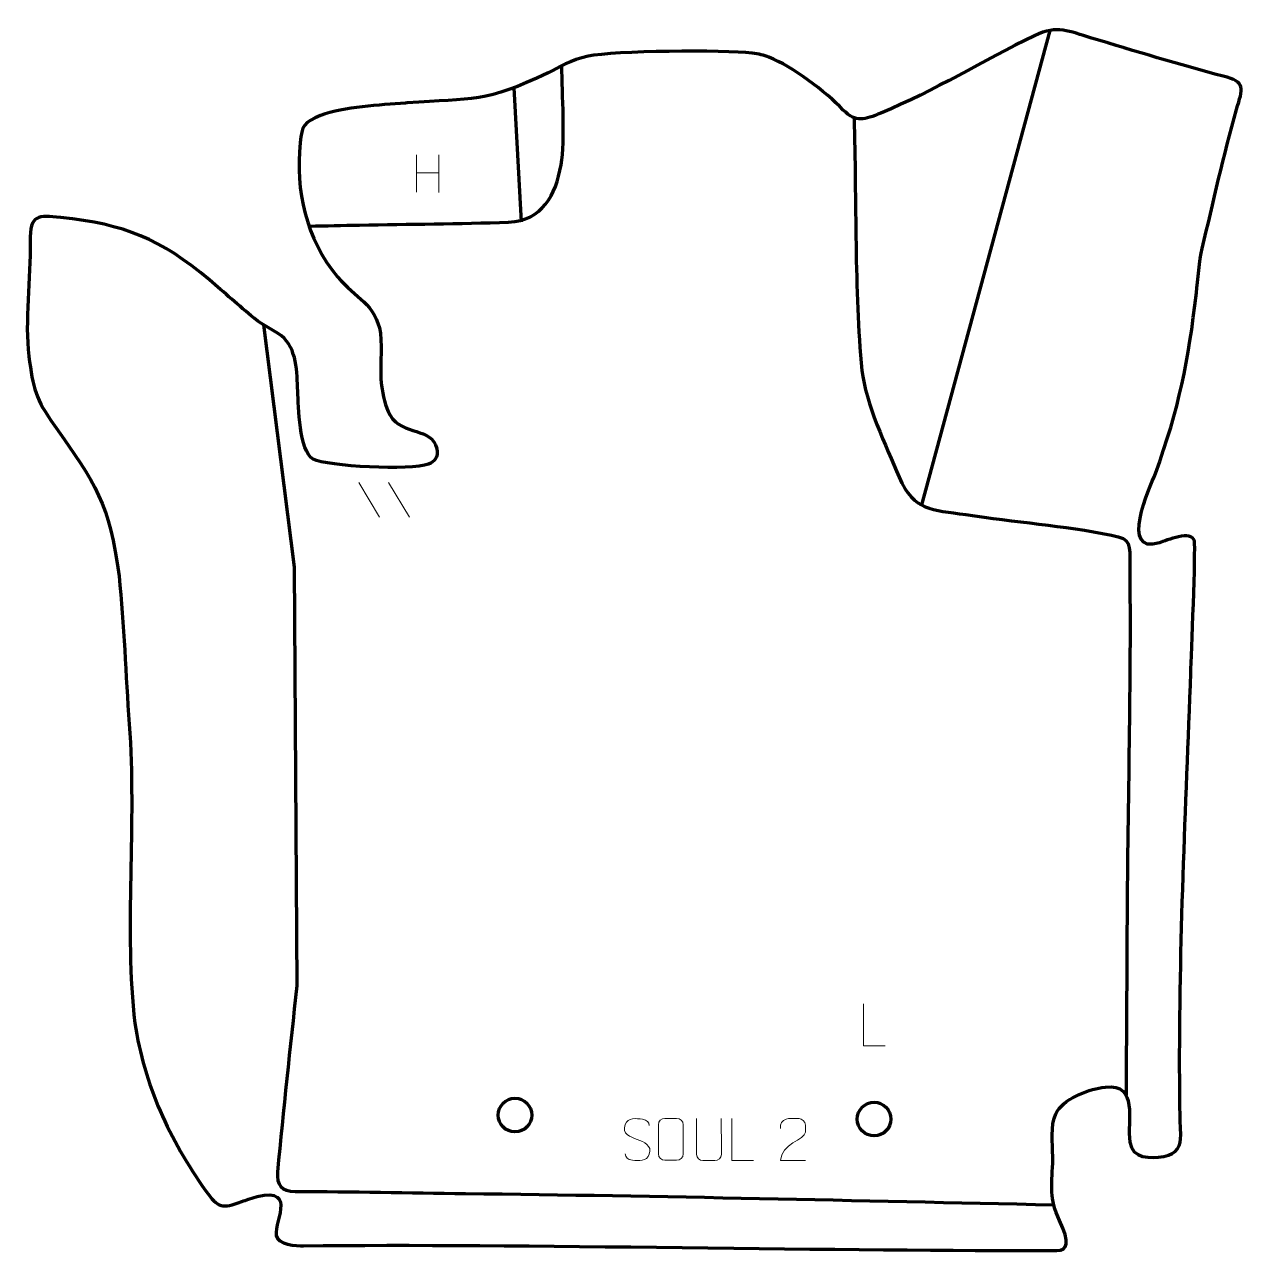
# Model space of a CAD drawing. Header units: millimetres. Extents: x -662 to 65, y 39 to 769.
import ezdxf

# ---------------------------------------------------------------- set-up
doc = ezdxf.new("R2010")
doc.units = ezdxf.units.MM
doc.header["$MEASUREMENT"] = 0
doc.layers.add('layer 1', color=7, linetype='Continuous', plot=False)
doc.layers.add('layer 2', color=7, linetype='Continuous')
doc.layers.add('layer 3', color=7, linetype='Continuous')

msp = doc.modelspace()

# ---------------------------------------------------------------- linework, layer by layer
at = {"layer": 'layer 1', "color": 250, "lineweight": 9}
for points in [[(-428.6821, 691.1206), (-428.6821, 691.1206), (-428.6821, 668.9279), (-428.6821, 668.9279)], [(-415.5664, 691.1206), (-415.5664, 691.1206), (-415.5664, 668.7703), (-415.5664, 668.7703)], [(-428.6646, 680.4782), (-428.6646, 680.4782), (-415.5664, 680.4782), (-415.5664, 680.4782)], [(-463.0635, 496.2313), (-463.0635, 496.2313), (-450.6992, 475.687), (-450.6992, 475.687)], [(-445.3336, 496.2313), (-445.3336, 496.2313), (-432.9693, 475.687), (-432.9693, 475.687)]]:
    msp.add_open_spline(points, degree=3, dxfattribs=at)
for points, knots in [([(-150.0078, 161.3619), (-150.0078, 161.3619), (-162.9569, 161.3619), (-162.9569, 161.3619), (-162.9569, 161.3619), (-162.9569, 161.3619), (-162.9569, 186.3155), (-162.9569, 186.3155)], [0, 0, 0, 0, 0.33333333, 0.33333333, 0.33333333, 0.33333333, 1, 1, 1, 1]), ([(-297.5387, 105.7205), (-301.787, 107.1909), (-306.6951, 108.9867), (-304.69, 114.507), (-304.69, 114.507), (-303.1865, 118.6469), (-297.9729, 118.2584), (-294.3693, 117.6573), (-294.3693, 117.6573), (-291.5087, 117.1801), (-290.644, 115.9669), (-290.3334, 113.8828)], [0, 0, 0, 0, 0.25, 0.25, 0.25, 0.25, 0.5, 0.5, 0.5, 0.5, 1, 1, 1, 1]), ([(-281.0583, 118.1969), (-278.7326, 118.1969), (-276.4065, 118.1969), (-274.0804, 118.1969), (-274.0804, 118.1969), (-272.1338, 118.2325), (-270.1424, 116.7409), (-270.1157, 114.3033), (-270.1157, 114.3033), (-270.1161, 108.5564), (-270.1161, 102.8091), (-270.1157, 97.0614), (-270.1157, 97.0614), (-270.2555, 94.738), (-271.9327, 93.2584), (-274.0804, 93.2476), (-274.0804, 93.2476), (-276.4123, 93.248), (-278.7442, 93.248), (-281.0757, 93.2476), (-281.0757, 93.2476), (-283.0007, 93.1422), (-284.9728, 95.0267), (-284.9616, 97.044), (-284.9616, 97.044), (-284.9613, 102.8141), (-284.9613, 108.5838), (-284.9616, 114.3531), (-284.9616, 114.3531), (-284.9574, 116.4912), (-283.2107, 118.2104), (-281.0583, 118.1969)], [0, 0, 0, 0, 0.11111111, 0.11111111, 0.11111111, 0.11111111, 0.22222222, 0.22222222, 0.22222222, 0.22222222, 0.33333333, 0.33333333, 0.33333333, 0.33333333, 0.44444444, 0.44444444, 0.44444444, 0.44444444, 0.55555556, 0.55555556, 0.55555556, 0.55555556, 0.66666667, 0.66666667, 0.66666667, 0.66666667, 0.77777778, 0.77777778, 0.77777778, 0.77777778, 1, 1, 1, 1]), ([(-247.5475, 118.0279), (-247.5479, 112.4884), (-247.4521, 102.2866), (-247.4517, 96.7462), (-247.4517, 96.7462), (-247.5915, 94.5067), (-249.2687, 93.0805), (-251.4164, 93.07), (-251.4164, 93.07), (-253.7483, 93.0704), (-256.0802, 93.0704), (-258.4117, 93.07), (-258.4117, 93.07), (-260.3367, 92.9685), (-262.3088, 94.785), (-262.2976, 96.7295), (-262.2976, 96.7295), (-262.2973, 102.2914), (-262.2019, 112.4668), (-262.2023, 118.0279)], [0, 0, 0, 0, 0.16666667, 0.16666667, 0.16666667, 0.16666667, 0.33333333, 0.33333333, 0.33333333, 0.33333333, 0.5, 0.5, 0.5, 0.5, 0.66666667, 0.66666667, 0.66666667, 0.66666667, 1, 1, 1, 1]), ([(-228.4002, 93.0701), (-228.4002, 93.0701), (-241.3493, 93.0701), (-241.3493, 93.0701), (-241.3493, 93.0701), (-241.3493, 93.0701), (-241.3493, 118.0237), (-241.3493, 118.0237)], [0, 0, 0, 0, 0.33333333, 0.33333333, 0.33333333, 0.33333333, 1, 1, 1, 1]), ([(-197.5033, 93.0598), (-202.4177, 93.0601), (-207.3321, 93.0601), (-212.2462, 93.0598), (-212.2462, 93.0598), (-212.2462, 102.9921), (-197.5952, 105.6333), (-197.5033, 109.9436), (-197.5033, 109.9436), (-197.5036, 111.3677), (-197.5036, 112.7914), (-197.5033, 114.2147), (-197.5033, 114.2147), (-197.5202, 116.2918), (-199.643, 118.0166), (-201.314, 118.0339), (-201.314, 118.0339), (-203.3872, 118.0335), (-205.4601, 118.0335), (-207.5325, 118.0339), (-207.5325, 118.0339), (-209.3546, 118.0504), (-212.1793, 116.2583), (-212.2462, 114.1647), (-212.2462, 114.1647), (-212.2462, 114.1647), (-212.2462, 112.1099), (-212.2462, 112.1099)], [0, 0, 0, 0, 0.125, 0.125, 0.125, 0.125, 0.25, 0.25, 0.25, 0.25, 0.375, 0.375, 0.375, 0.375, 0.5, 0.5, 0.5, 0.5, 0.625, 0.625, 0.625, 0.625, 0.75, 0.75, 0.75, 0.75, 1, 1, 1, 1]), ([(-297.5387, 105.7204), (-293.5201, 104.0737), (-288.4906, 102.1854), (-290.3246, 96.8251), (-290.3246, 96.8251), (-291.7844, 92.5587), (-296.6952, 92.8154), (-300.4213, 93.3701), (-300.4213, 93.3701), (-303.1713, 93.7799), (-304.3922, 94.9934), (-304.7702, 97.1056)], [0, 0, 0, 0, 0.25, 0.25, 0.25, 0.25, 0.5, 0.5, 0.5, 0.5, 1, 1, 1, 1])]:
    msp.add_open_spline(points, degree=3, knots=knots, dxfattribs=at)
at = {"layer": 'layer 2', "color": 142, "lineweight": 200}
for centre in [(-370.1956, 120.1486), (-156.677, 117.7676)]:
    msp.add_ellipse(centre, major_axis=(0, 10), ratio=1, dxfattribs=at)
at = {"layer": 'layer 2', "color": 142, "lineweight": 158}
for points in [[(-52.21, 765.0928), (-52.21, 765.0928), (-128.6363, 482.2321), (-128.6363, 482.2321)], [(-370.7964, 731.0387), (-370.7964, 731.0387), (-366.4937, 651.3007), (-366.4937, 651.3007)]]:
    msp.add_open_spline(points, degree=3, dxfattribs=at)
for points, knots in [([(-492.6382, 648.768), (-482.6267, 648.969), (-472.6153, 649.17), (-462.6038, 649.371), (-462.6038, 649.371), (-433.0631, 649.9543), (-403.4844, 650.1179), (-373.956, 651.0746), (-373.956, 651.0746), (-353.7549, 652.2673), (-346.0336, 666.9097), (-342.8222, 685.1119), (-342.8222, 685.1119), (-340.1378, 700.3268), (-342.2749, 726.9023), (-342.3303, 744.1217)], [0, 0, 0, 0, 0.2, 0.2, 0.2, 0.2, 0.4, 0.4, 0.4, 0.4, 0.6, 0.6, 0.6, 0.6, 1, 1, 1, 1]), ([(-168.6133, 713.1685), (-167.1103, 664.5149), (-168.4768, 610.451), (-163.9888, 562.9532), (-163.9888, 562.9532), (-161.6072, 543.5089), (-149.7113, 517.8584), (-141.8403, 499.5261), (-141.8403, 499.5261), (-132.6471, 479.0087), (-122.6682, 480.3387), (-102.1475, 477.1796), (-102.1475, 477.1796), (-73.3382, 472.8385), (-43.9831, 470.6632), (-15.4243, 465.0373), (-15.4243, 465.0373), (-3.2631, 462.6416), (-4.8093, 459.2437), (-4.6739, 447.2486), (-4.6739, 447.2486), (-3.887, 377.5288), (-5.8809, 306.3853), (-6.2687, 236.4422), (-6.2687, 236.4422), (-6.4633, 201.621), (-6.6564, 166.7997), (-6.847, 131.9542)], [0, 0, 0, 0, 0.125, 0.125, 0.125, 0.125, 0.25, 0.25, 0.25, 0.25, 0.375, 0.375, 0.375, 0.375, 0.5, 0.5, 0.5, 0.5, 0.625, 0.625, 0.625, 0.625, 0.75, 0.75, 0.75, 0.75, 1, 1, 1, 1]), ([(-519.736, 590.0473), (-519.736, 590.0473), (-501.5691, 445.919), (-501.5691, 445.919), (-501.5691, 445.919), (-501.5691, 445.919), (-499.9816, 196.946), (-499.9816, 196.946), (-499.9816, 196.946), (-503.8356, 160.1983), (-507.9563, 123.2288), (-511.3725, 86.4637), (-511.3725, 86.4637), (-512.1154, 78.4693), (-508.8449, 74.7551), (-500.8118, 74.7477), (-500.8118, 74.7477), (-467.2295, 74.7165), (-433.2308, 73.9307), (-399.6094, 73.5374), (-399.6094, 73.5374), (-283.0125, 72.1738), (-166.44, 69.2806), (-49.8619, 66.8162)], [0, 0, 0, 0, 0.14285714, 0.14285714, 0.14285714, 0.14285714, 0.28571429, 0.28571429, 0.28571429, 0.28571429, 0.42857143, 0.42857143, 0.42857143, 0.42857143, 0.57142857, 0.57142857, 0.57142857, 0.57142857, 0.71428571, 0.71428571, 0.71428571, 0.71428571, 1, 1, 1, 1])]:
    msp.add_open_spline(points, degree=3, knots=knots, dxfattribs=at)
at = {"layer": 'layer 3', "color": 242, "lineweight": 158}
msp.add_open_spline([(-434.2781, 721.9948), (-395.1706, 724.8295), (-387.8976, 721.8516), (-350.5563, 739.9434), (-350.5563, 739.9434), (-344.1951, 743.0254), (-337.0457, 747.5495), (-326.606, 749.7832), (-326.606, 749.7832), (-311.6261, 752.9884), (-245.9379, 753.6586), (-229.2025, 751.6079), (-229.2025, 751.6079), (-225.3842, 751.14), (-222.0233, 750.409), (-219.2818, 749.2979), (-219.2818, 749.2979), (-204.9022, 743.4699), (-185.7887, 728.9476), (-174.9666, 717.7851), (-174.9666, 717.7851), (-167.2547, 709.8307), (-162.4182, 712.1338), (-152.6138, 715.9521), (-152.6138, 715.9521), (-120.3263, 729.3979), (-92.2864, 747.0047), (-61.2393, 761.9713), (-61.2393, 761.9713), (-47.4629, 768.6123), (-41.1509, 764.5857), (-27.3264, 760.5172), (-27.3264, 760.5172), (-1.6718, 752.9622), (25.0639, 744.5006), (50.8719, 737.9255), (50.8719, 737.9255), (64.729, 734.3951), (62.5247, 731.0173), (58.8162, 718.0034), (58.8162, 718.0034), (51.1195, 690.9938), (45.0269, 662.8288), (38.3572, 635.4839), (38.3572, 635.4839), (36.6442, 628.482), (35.8195, 616.6238), (34.9506, 609.0317), (34.9506, 609.0317), (30.2356, 568.4527), (24.6413, 540.2741), (10.6121, 501.6901), (10.6121, 501.6901), (7.0319, 493.1874), (-10.9369, 452.9495), (13.0949, 460.4425), (13.0949, 460.4425), (17.1589, 461.7096), (32.1833, 468.3905), (33.755, 461.3516), (33.755, 461.3516), (34.6768, 457.2236), (31.9735, 392.072), (31.6486, 383.2473), (31.6486, 383.2473), (28.694, 302.987), (24.609, 221.307), (25.0296, 141.0741), (25.0296, 141.0741), (25.0866, 130.1816), (25.2591, 119.303), (25.6295, 108.4163), (25.6295, 108.4163), (25.8486, 102.143), (23.7109, 96.8119), (15.5127, 95.5999), (15.5127, 95.5999), (7.4813, 94.4125), (-3.1219, 93.982), (-4.5926, 104.0952), (-4.5926, 104.0952), (-6.4467, 116.8459), (0.6798, 139.1452), (-19.1313, 136.7245), (-19.1313, 136.7245), (-19.1313, 136.7245), (-21.2492, 136.4657), (-21.2492, 136.4657), (-21.2492, 136.4657), (-30.2836, 135.0634), (-44.4862, 129.7219), (-48.6238, 120.9117), (-48.6238, 120.9117), (-51.9469, 113.836), (-50.4837, 103.3165), (-50.4425, 95.5259), (-50.4425, 95.5259), (-50.4425, 95.5259), (-50.4686, 91.6187), (-50.4686, 91.6187), (-50.4686, 91.6187), (-51.0268, 77.34), (-52.6829, 70.9939), (-46.4364, 57.462), (-46.4364, 57.462), (-40.2875, 44.1413), (-41.3402, 39.6954), (-48.078, 39.6609), (-48.078, 39.6609), (-167.1956, 39.0517), (-373.5275, 43.9533), (-495.8968, 42.405), (-495.8968, 42.405), (-500.0746, 42.3521), (-511.5573, 43.0221), (-512.2094, 48.6248), (-512.2094, 48.6248), (-513.2657, 57.7005), (-498.2919, 80.21), (-528.6503, 70.1255), (-528.6503, 70.1255), (-529.9907, 69.6803), (-531.3242, 69.2091), (-532.6571, 68.742), (-532.6571, 68.742), (-544.4676, 64.3795), (-546.4677, 64.6947), (-554.1968, 75.3198), (-554.1968, 75.3198), (-575.5737, 105.6488), (-590.8203, 137.8872), (-596.1454, 174.8546), (-596.1454, 174.8546), (-602.7972, 228.8668), (-595.1047, 294.6542), (-599.5904, 352.693), (-599.5904, 352.693), (-601.7563, 381.8492), (-602.5377, 411.6286), (-605.6013, 440.623), (-605.6013, 440.623), (-611.1488, 483.4453), (-619.6111, 495.8099), (-644.0604, 530.1883), (-644.0604, 530.1883), (-655.3651, 546.0839), (-656.7358, 552.1446), (-659.2448, 571.4631), (-659.2448, 571.4631), (-661.8105, 591.6602), (-658.2094, 618.1573), (-658.4377, 639.4986), (-658.4377, 639.4986), (-658.6148, 656.0555), (-653.979, 655.1539), (-640.2382, 653.7854), (-640.2382, 653.7854), (-602.3177, 649.8725), (-581.0609, 641.3674), (-551.8835, 616.7571), (-551.8835, 616.7571), (-542.9653, 609.2349), (-534.2432, 601.4876), (-525.3236, 593.9619), (-525.3236, 593.9619), (-519.3181, 589.1369), (-514.4511, 587.4585), (-509.1092, 583.5601), (-509.1092, 583.5601), (-499.6011, 575.8242), (-499.9349, 561.8539), (-499.3187, 550.5875), (-499.3187, 550.5875), (-498.8056, 541.2066), (-498.7455, 515.4226), (-490.2043, 510.1369), (-490.2043, 510.1369), (-482.0495, 505.9414), (-431.9908, 503.1728), (-421.6012, 507.2114), (-421.6012, 507.2114), (-418.0125, 508.6063), (-415.6859, 511.3105), (-416.7486, 516.4551), (-416.7486, 516.4551), (-419.4597, 529.5793), (-436.9435, 523.6465), (-444.4927, 536.4329), (-444.4927, 536.4329), (-447.6279, 541.7431), (-448.649, 547.9759), (-449.5166, 553.9825), (-449.5166, 553.9825), (-450.7732, 564.0672), (-449.2308, 574.6451), (-450.0917, 585.052), (-450.0917, 585.052), (-453.3103, 603.0766), (-464.6709, 605.4461), (-475.8202, 618.6865), (-475.8202, 618.6865), (-494.2989, 641.059), (-500.8412, 669.7813), (-497.9844, 698.365), (-497.9844, 698.365), (-496.976, 708.4544), (-495.5199, 710.8319), (-485.8285, 714.4901), (-485.8285, 714.4901), (-471.5975, 719.8618), (-450.7307, 720.7001), (-435.3574, 721.9069), (-435.3574, 721.9069), (-435.3574, 721.9069), (-434.2781, 721.9948), (-434.2781, 721.9948)], degree=3, knots=[0, 0, 0, 0, 0.01818182, 0.01818182, 0.01818182, 0.01818182, 0.03636364, 0.03636364, 0.03636364, 0.03636364, 0.05454545, 0.05454545, 0.05454545, 0.05454545, 0.07272727, 0.07272727, 0.07272727, 0.07272727, 0.09090909, 0.09090909, 0.09090909, 0.09090909, 0.10909091, 0.10909091, 0.10909091, 0.10909091, 0.12727273, 0.12727273, 0.12727273, 0.12727273, 0.14545455, 0.14545455, 0.14545455, 0.14545455, 0.16363636, 0.16363636, 0.16363636, 0.16363636, 0.18181818, 0.18181818, 0.18181818, 0.18181818, 0.2, 0.2, 0.2, 0.2, 0.21818182, 0.21818182, 0.21818182, 0.21818182, 0.23636364, 0.23636364, 0.23636364, 0.23636364, 0.25454545, 0.25454545, 0.25454545, 0.25454545, 0.27272727, 0.27272727, 0.27272727, 0.27272727, 0.29090909, 0.29090909, 0.29090909, 0.29090909, 0.30909091, 0.30909091, 0.30909091, 0.30909091, 0.32727273, 0.32727273, 0.32727273, 0.32727273, 0.34545455, 0.34545455, 0.34545455, 0.34545455, 0.36363636, 0.36363636, 0.36363636, 0.36363636, 0.38181818, 0.38181818, 0.38181818, 0.38181818, 0.4, 0.4, 0.4, 0.4, 0.41818182, 0.41818182, 0.41818182, 0.41818182, 0.43636364, 0.43636364, 0.43636364, 0.43636364, 0.45454545, 0.45454545, 0.45454545, 0.45454545, 0.47272727, 0.47272727, 0.47272727, 0.47272727, 0.49090909, 0.49090909, 0.49090909, 0.49090909, 0.50909091, 0.50909091, 0.50909091, 0.50909091, 0.52727273, 0.52727273, 0.52727273, 0.52727273, 0.54545455, 0.54545455, 0.54545455, 0.54545455, 0.56363636, 0.56363636, 0.56363636, 0.56363636, 0.58181818, 0.58181818, 0.58181818, 0.58181818, 0.6, 0.6, 0.6, 0.6, 0.61818182, 0.61818182, 0.61818182, 0.61818182, 0.63636364, 0.63636364, 0.63636364, 0.63636364, 0.65454545, 0.65454545, 0.65454545, 0.65454545, 0.67272727, 0.67272727, 0.67272727, 0.67272727, 0.69090909, 0.69090909, 0.69090909, 0.69090909, 0.70909091, 0.70909091, 0.70909091, 0.70909091, 0.72727273, 0.72727273, 0.72727273, 0.72727273, 0.74545455, 0.74545455, 0.74545455, 0.74545455, 0.76363636, 0.76363636, 0.76363636, 0.76363636, 0.78181818, 0.78181818, 0.78181818, 0.78181818, 0.8, 0.8, 0.8, 0.8, 0.81818182, 0.81818182, 0.81818182, 0.81818182, 0.83636364, 0.83636364, 0.83636364, 0.83636364, 0.85454545, 0.85454545, 0.85454545, 0.85454545, 0.87272727, 0.87272727, 0.87272727, 0.87272727, 0.89090909, 0.89090909, 0.89090909, 0.89090909, 0.90909091, 0.90909091, 0.90909091, 0.90909091, 0.92727273, 0.92727273, 0.92727273, 0.92727273, 0.94545455, 0.94545455, 0.94545455, 0.94545455, 0.96363636, 0.96363636, 0.96363636, 0.96363636, 1, 1, 1, 1], dxfattribs=at)

doc.saveas('drawing.dxf')
